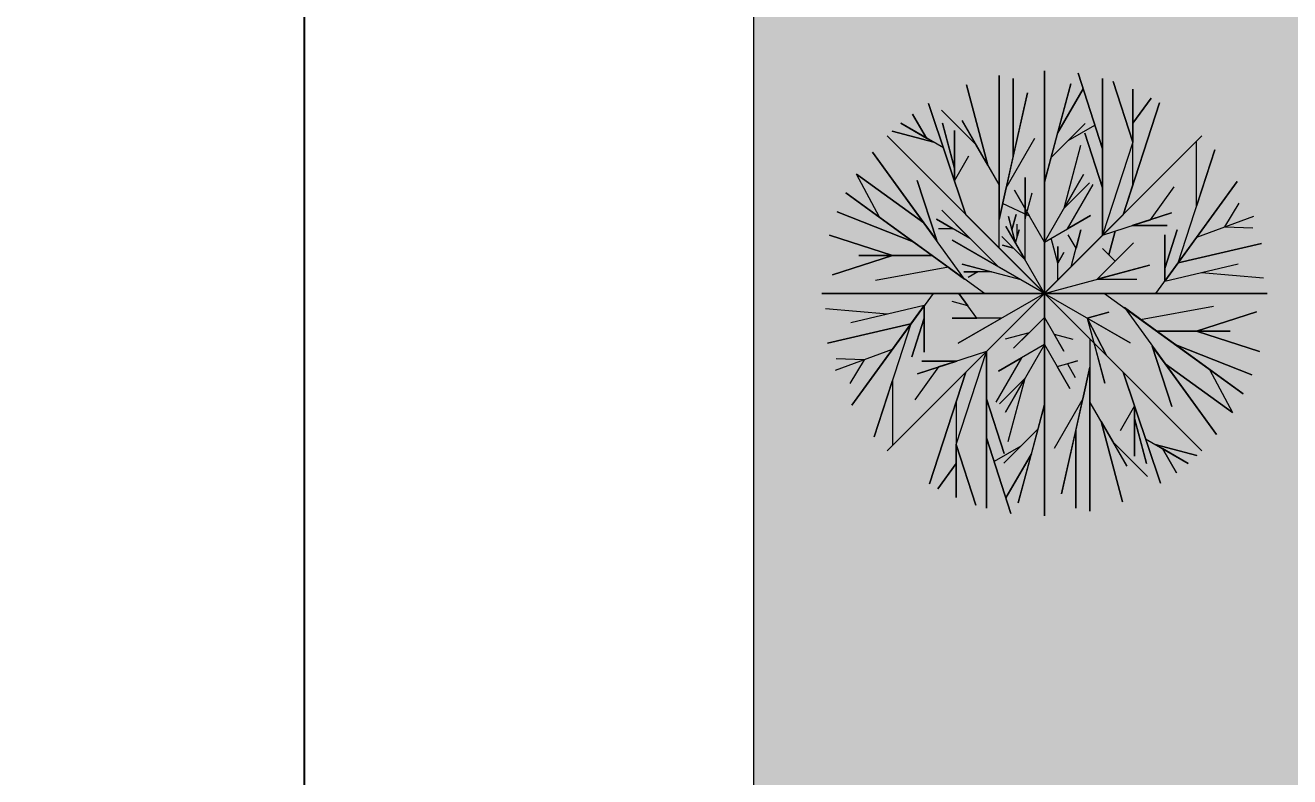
# Model space of a CAD drawing. Header units: millimetres. Extents: x 0 to 241, y -16 to 86.
# Drawn here: x 189.204 to 193.19, y 8.905 to 11.275 of the extents above; entities that cross this region are included whole.
import ezdxf

# ---------------------------------------------------------------- set-up
doc = ezdxf.new("R2010")
doc.units = ezdxf.units.MM
for name, color, linetype, lineweight in [('Warstwa1', 92, 'Continuous', 15), ('Warstwa2', 30, 'Continuous', 15), ('Warstwa3', 7, 'Continuous', 15), ('Warstwa4', 91, 'Continuous', 20)]:
    doc.layers.add(name, color=color, linetype=linetype, lineweight=lineweight)
doc.styles.get("Standard").update_dxf_attribs({"font": 'arial.ttf'})
doc.dimstyles.new('Kopia ISO-25', dxfattribs={"dimtxt": 0.5, "dimasz": 0.5, "dimexe": 0.3, "dimexo": 0, "dimgap": 0.3, "dimtad": 1, "dimdec": 0, "dimtxsty": 'Standard', "dimcen": 2.5, "dimadec": 0, "dimazin": 0, "dimtfac": 1, "dimtdec": 0, "dimtmove": 0, "dimatfit": 3, "dimfxl": 1, "dimarcsym": 0})

# ---------------------------------------------------------------- blocks, each defined once
blk = doc.blocks.new('*D13')
at = {"layer": 'Defpoints', "color": 0, "transparency": 16777216}
for p in [(191.5, 27.2), (190.0829, -14.2), (191.5, -14.2)]:
    blk.add_point(p, dxfattribs=at)
at = {"layer": 'Warstwa3', "color": 0, "lineweight": -2, "transparency": 16777216}
for p, q in [((191.5, 27.2), (189.7829, 27.2)), ((190.0829, 26.7), (190.0829, -13.7)), ((191.5, -14.2), (189.7829, -14.2))]:
    blk.add_line(p, q, dxfattribs=at)
at = {"layer": 'Warstwa3', "color": 0, "transparency": 16777216}
for points in [[(189.9996, 26.7), (190.1663, 26.7), (190.0829, 27.2)], [(189.9996, -13.7), (190.1663, -13.7), (190.0829, -14.2)]]:
    blk.add_solid(points, dxfattribs=at)
at = {"layer": 'Warstwa3', "color": 0, "transparency": 16777216, "insert": (189.5319, 6.5), "char_height": 0.5, "attachment_point": 5, "rotation": 90}
blk.add_mtext('41', dxfattribs=at)

msp = doc.modelspace()

# ---------------------------------------------------------------- hatches: boundary and pattern name
at = {"layer": 'Warstwa4'}
h = msp.add_hatch(color=256, dxfattribs=at)
h.set_gradient(color1=(127, 255, 127), color2=(127, 255, 127), tint=1)
h.paths.add_polyline_path([(191.5, -14.2), (218.35, -14.2), (218.35, 26.2), (199.596, 26.887), (199.596, 26.817), (199.596, 26.1232), (206.7291, 25.763), (206.7291, 24.2463), (216.65, 23.8873), (216.65, -12.4), (214.3, -12.4), (193.6, -12.4), (193.5, -12.4), (193.5, 27.1103), (191.5, 27.1835)])

# ---------------------------------------------------------------- linework, layer by layer
at = {"layer": 'Warstwa1'}
for p, q in [((192.4166, 9.7272), (192.4166, 11.1312)), ((192.4166, 11.1312), (192.4166, 10.4292)), ((192.4166, 10.4292), (192.4166, 11.1312)), ((192.4166, 11.1312), (192.4166, 9.7272)), ((192.5999, 10.8849), (192.5224, 11.1232)), ((192.5224, 11.1232), (192.5999, 10.8849)), ((192.2383, 10.8339), (192.1705, 11.0867)), ((192.1705, 11.0867), (192.2383, 10.8339)), ((192.2734, 10.5724), (192.2734, 11.1165)), ((192.2734, 11.1165), (192.2734, 10.773)), ((192.3183, 10.8621), (192.3183, 11.1069)), ((192.3183, 11.1069), (192.3183, 10.8621)), ((192.4166, 10.7802), (192.4995, 11.0896)), ((192.4995, 11.0896), (192.4581, 10.9349)), ((192.5999, 10.8849), (192.5999, 11.1069)), ((192.5999, 11.1069), (192.5999, 10.7622)), ((192.6953, 10.9063), (192.6334, 11.0969)), ((192.6334, 11.0969), (192.6953, 10.9063)), ((192.2734, 10.6623), (192.3631, 11.0618)), ((192.3631, 11.0618), (192.3183, 10.8621)), ((192.4581, 10.9349), (192.5384, 11.074)), ((192.5384, 11.074), (192.4581, 10.9349)), ((192.6953, 10.9658), (192.6953, 11.0735)), ((192.6953, 11.0735), (192.6953, 10.9063)), ((192.6953, 10.9658), (192.7532, 11.0453)), ((192.7532, 11.0453), (192.6953, 10.9658)), ((192.1685, 10.6774), (192.0512, 11.0282)), ((192.0512, 11.0282), (192.1685, 10.6774)), ((192.2006, 10.8991), (192.0924, 11.0073)), ((192.6648, 10.6774), (192.7795, 11.0302)), ((192.7795, 11.0302), (192.6648, 10.6774)), ((192.0978, 10.8886), (191.9639, 10.9657)), ((191.9639, 10.9657), (192.0446, 10.9191)), ((192.0446, 10.9191), (192.0009, 10.9949)), ((192.0009, 10.9949), (192.0446, 10.9191)), ((192.1328, 10.8237), (192.0948, 10.9655)), ((192.0948, 10.9655), (192.1138, 10.8946)), ((192.2734, 10.773), (192.157, 10.9746)), ((192.157, 10.9746), (192.2383, 10.8339)), ((192.4374, 10.8576), (192.545, 10.9652)), ((192.545, 10.9652), (192.4912, 10.9114)), ((192.6953, 10.7713), (192.6953, 10.9658)), ((192.4166, 10.4292), (191.9203, 10.9256)), ((191.9203, 10.9256), (192.913, 9.9329)), ((191.9203, 9.9329), (192.913, 10.9256)), ((192.068, 10.9056), (191.9361, 10.9409)), ((191.9361, 10.9409), (192.068, 10.9056)), ((192.1328, 10.784), (192.1328, 10.9427)), ((192.1328, 10.9427), (192.1328, 10.784)), ((192.4581, 10.9349), (192.4166, 10.7802)), ((192.4166, 10.4292), (192.913, 10.9256)), ((192.4912, 10.9114), (192.5754, 10.96)), ((192.5999, 10.7622), (192.5439, 10.9344)), ((192.5439, 10.9344), (192.5999, 10.7622)), ((192.0446, 10.9191), (192.068, 10.9056)), ((192.1138, 10.8946), (192.1328, 10.8237)), ((192.2383, 10.8339), (192.2006, 10.8991)), ((192.2959, 10.7622), (192.3862, 10.9186)), ((192.4783, 10.6977), (192.5317, 10.8971)), ((192.6953, 10.9063), (192.5999, 10.6125)), ((192.5999, 10.6125), (192.5999, 10.8849)), ((192.8378, 10.5257), (192.9534, 10.8817)), ((192.8956, 10.7037), (192.8956, 10.9082)), ((192.9534, 10.8817), (192.8956, 10.7037)), ((192.1648, 10.4744), (191.874, 10.8746)), ((191.874, 10.8746), (192.0364, 10.6512)), ((192.1328, 10.784), (192.1328, 10.8633)), ((192.1328, 10.8633), (192.1328, 10.8237)), ((192.1328, 10.784), (192.1784, 10.863)), ((192.3183, 10.8621), (192.2734, 10.6623)), ((192.4166, 10.7802), (192.4374, 10.8576)), ((192.0364, 10.6512), (191.824, 10.8055)), ((191.824, 10.8055), (192.0364, 10.6512)), ((191.8968, 10.6691), (191.824, 10.8055)), ((192.1328, 10.8237), (192.1328, 10.784)), ((192.4166, 10.591), (192.5399, 10.8044)), ((192.5399, 10.8044), (192.4783, 10.6977)), ((192.0768, 10.5955), (192.015, 10.7857)), ((192.015, 10.7857), (192.0768, 10.5955)), ((192.1685, 10.6774), (192.1328, 10.784)), ((192.2734, 10.773), (192.2734, 10.6623)), ((192.2734, 10.6623), (192.2959, 10.7622)), ((192.3557, 10.5348), (192.3557, 10.7944)), ((192.3557, 10.7944), (192.3557, 10.6646)), ((192.4166, 10.7802), (192.4166, 10.591)), ((192.4783, 10.6977), (192.5587, 10.7782)), ((192.5587, 10.7782), (192.4783, 10.6977)), ((192.4892, 10.6329), (192.57, 10.7728)), ((192.5999, 10.7622), (192.5999, 10.6125)), ((192.6648, 10.6774), (192.6953, 10.7713)), ((192.7503, 10.6613), (192.8257, 10.7651)), ((192.7676, 10.4292), (193.0237, 10.7817)), ((193.0237, 10.7817), (192.8957, 10.6055)), ((192.227, 10.4292), (191.7904, 10.7464)), ((191.7904, 10.7464), (192.0031, 10.5918)), ((192.4166, 10.591), (192.3219, 10.7551)), ((192.3219, 10.7551), (192.3693, 10.6731)), ((192.3557, 10.6646), (192.3776, 10.7463)), ((192.0031, 10.5918), (191.7633, 10.6861)), ((191.7633, 10.6861), (192.0031, 10.5918)), ((192.2712, 10.5132), (192.0925, 10.6919)), ((192.0925, 10.6919), (192.1818, 10.6026)), ((192.3693, 10.6731), (192.2847, 10.7123)), ((192.5999, 10.6125), (192.8166, 10.6829)), ((192.8166, 10.6829), (192.6935, 10.6429)), ((192.9856, 10.6386), (193.0299, 10.7134)), ((192.0364, 10.6512), (192.0768, 10.5955)), ((192.1818, 10.6026), (192.0763, 10.6635)), ((192.0763, 10.6635), (192.1291, 10.633)), ((192.1685, 10.6774), (192.1685, 10.6774)), ((192.1685, 10.6774), (192.2734, 10.5724)), ((192.3252, 10.5875), (192.3027, 10.6716)), ((192.3027, 10.6716), (192.314, 10.6296)), ((192.314, 10.6296), (192.3271, 10.6784)), ((192.3271, 10.6784), (192.314, 10.6296)), ((192.3308, 10.6084), (192.3308, 10.647)), ((192.6648, 10.6774), (192.4166, 10.4292)), ((192.4166, 10.591), (192.5619, 10.6749)), ((192.5619, 10.6749), (192.4892, 10.6329)), ((192.6935, 10.6429), (192.7503, 10.6613)), ((192.6935, 10.6429), (192.8036, 10.6429)), ((192.8036, 10.6429), (192.6935, 10.6429)), ((193.0755, 10.6716), (192.8957, 10.6055)), ((193.0755, 10.6716), (192.8957, 10.6055)), ((193.0755, 10.6716), (193.0755, 10.6716)), ((193.0755, 10.6716), (193.0755, 10.6716)), ((193.0755, 10.6716), (193.0755, 10.6716)), ((193.0755, 10.6716), (193.0755, 10.6716)), ((193.0755, 10.6716), (193.0755, 10.6716)), ((193.0755, 10.6716), (193.0755, 10.6716)), ((191.937, 10.5483), (191.739, 10.6127)), ((191.739, 10.6127), (191.937, 10.5483)), ((192.1291, 10.633), (192.082, 10.633)), ((192.3557, 10.5348), (192.282, 10.6085)), ((192.282, 10.6085), (192.3188, 10.5716)), ((192.4166, 10.4292), (192.2948, 10.6403)), ((192.2948, 10.6403), (192.3557, 10.5348)), ((192.314, 10.6296), (192.3252, 10.5875)), ((192.3252, 10.5875), (192.3364, 10.6293)), ((192.3364, 10.6293), (192.3308, 10.6084)), ((192.4585, 10.5242), (192.4374, 10.603)), ((192.516, 10.5714), (192.4917, 10.6135)), ((192.5003, 10.5129), (192.5317, 10.6298)), ((192.5317, 10.6298), (192.516, 10.5714)), ((192.6197, 10.5507), (192.6397, 10.6254)), ((192.6397, 10.6254), (192.6197, 10.5507)), ((192.7957, 10.508), (192.8352, 10.6298)), ((192.8352, 10.6298), (192.7957, 10.508)), ((192.7957, 10.4678), (192.7957, 10.6142)), ((192.7957, 10.6142), (192.7957, 10.508)), ((192.8957, 10.6055), (192.8378, 10.5257)), ((192.8957, 10.6055), (192.8957, 10.6055)), ((192.8957, 10.6055), (192.8957, 10.6055)), ((192.8957, 10.6055), (192.8957, 10.6055)), ((192.9856, 10.6386), (192.9856, 10.6386)), ((192.9856, 10.6386), (193.0737, 10.6354)), ((192.0031, 10.5918), (192.063, 10.5483)), ((192.4166, 10.4292), (192.1257, 10.5972)), ((192.1257, 10.5972), (192.2712, 10.5132)), ((192.3188, 10.5716), (192.2839, 10.581)), ((192.2839, 10.581), (192.3188, 10.5716)), ((192.4585, 10.4711), (192.4585, 10.5773)), ((192.4585, 10.5773), (192.4585, 10.5242)), ((192.5822, 10.4736), (192.6968, 10.5882)), ((192.6395, 10.5309), (192.5999, 10.5705)), ((192.5999, 10.5705), (192.6197, 10.5507)), ((192.6968, 10.5882), (192.6395, 10.5309)), ((192.8378, 10.5257), (193.1009, 10.586)), ((193.1009, 10.586), (192.8378, 10.5257)), ((191.937, 10.5483), (191.7488, 10.4872)), ((191.7488, 10.4872), (191.937, 10.5483)), ((192.063, 10.5483), (191.831, 10.5483)), ((191.831, 10.5483), (191.937, 10.5483)), ((191.937, 10.5483), (192.063, 10.5483)), ((192.063, 10.5483), (192.1648, 10.4744)), ((192.4585, 10.5242), (192.478, 10.558)), ((192.478, 10.558), (192.4585, 10.5242)), ((192.8378, 10.5257), (192.7957, 10.4678)), ((192.1139, 10.5114), (191.8842, 10.4696)), ((192.3432, 10.4716), (192.1567, 10.5216)), ((192.1567, 10.5216), (192.25, 10.4966)), ((192.25, 10.4966), (192.1621, 10.4966)), ((192.1621, 10.4966), (192.206, 10.4966)), ((192.206, 10.4966), (192.1765, 10.4796)), ((192.2712, 10.5132), (192.3432, 10.4716)), ((192.4166, 10.4292), (192.7478, 10.518)), ((192.4166, 10.4292), (192.5003, 10.5129)), ((192.7478, 10.518), (192.5822, 10.4736)), ((192.7957, 10.4678), (193.0276, 10.5225)), ((192.7957, 10.508), (192.7957, 10.4678)), ((192.9116, 10.4952), (193.1065, 10.4777)), ((192.5822, 10.4736), (192.7075, 10.4736)), ((192.4166, 10.4292), (191.7146, 10.4292)), ((191.7146, 10.4292), (193.1186, 10.4292)), ((192.2682, 10.4292), (191.7146, 10.4292)), ((192.0656, 10.4292), (191.8096, 10.0768)), ((192.4166, 10.4292), (191.9203, 9.9329)), ((192.0656, 10.4292), (192.2682, 10.4292)), ((192.0656, 10.4292), (192.227, 10.4292)), ((192.1747, 10.39), (192.1256, 10.4031)), ((192.4166, 10.4292), (192.1446, 10.2722)), ((192.2031, 10.3507), (192.1463, 10.4292)), ((192.1463, 10.4292), (192.1747, 10.39)), ((192.1685, 10.181), (192.4166, 10.4292)), ((192.4166, 10.4292), (192.4166, 9.7272)), ((193.1186, 10.4292), (192.4166, 10.4292)), ((192.913, 9.9329), (192.4166, 10.4292)), ((192.4166, 9.7272), (192.4166, 10.4292)), ((192.4166, 10.4292), (193.1186, 10.4292)), ((192.4166, 10.4292), (192.913, 9.9329)), ((192.4166, 10.4292), (192.6866, 10.2734)), ((192.7676, 10.4292), (192.5651, 10.4292)), ((192.5651, 10.4292), (193.1186, 10.4292)), ((192.7676, 10.4292), (192.6063, 10.4292)), ((192.6063, 10.4292), (193.0429, 10.1121)), ((191.9216, 10.3633), (191.7268, 10.3808)), ((192.0376, 10.3907), (191.8057, 10.336)), ((191.9955, 10.3327), (192.0376, 10.3907)), ((192.0376, 10.3907), (192.0376, 10.2442)), ((192.0376, 10.3505), (192.0376, 10.3907)), ((192.5516, 10.3513), (192.6191, 10.3694)), ((192.6191, 10.3694), (192.5516, 10.3513)), ((192.7703, 10.3102), (192.6685, 10.3841)), ((192.6685, 10.3841), (192.9593, 9.9839)), ((192.7194, 10.3471), (192.9491, 10.3888)), ((192.8963, 10.3102), (193.0845, 10.3713)), ((193.0845, 10.3713), (192.8963, 10.3102)), ((191.9955, 10.3327), (191.7324, 10.2724)), ((191.7324, 10.2724), (191.9955, 10.3327)), ((191.9955, 10.3327), (191.8799, 9.9768)), ((191.9376, 10.253), (191.9955, 10.3327)), ((192.0376, 10.3505), (191.9981, 10.2287)), ((191.9981, 10.2287), (192.0376, 10.3505)), ((192.0376, 10.2442), (192.0376, 10.3505)), ((192.2806, 10.3507), (192.1256, 10.3507)), ((192.1256, 10.3507), (192.2031, 10.3507)), ((192.1446, 10.2722), (192.2806, 10.3507)), ((192.4166, 10.3535), (192.3192, 10.256)), ((192.4166, 10.3535), (192.478, 10.2472)), ((192.6866, 10.2734), (192.5516, 10.3513)), ((192.5516, 10.3513), (192.6123, 10.2335)), ((192.6123, 10.2335), (192.5516, 10.3513)), ((192.5516, 10.3513), (192.6066, 10.1462)), ((192.3679, 10.3048), (192.2926, 10.2846)), ((192.3192, 10.256), (192.3679, 10.3048)), ((192.478, 10.2472), (192.4473, 10.3004)), ((192.4473, 10.3004), (192.5063, 10.2846)), ((192.6648, 10.181), (192.5599, 10.286)), ((192.5599, 10.286), (192.5599, 9.742)), ((192.8302, 10.2666), (192.7703, 10.3102)), ((192.7703, 10.3102), (193.0023, 10.3102)), ((192.8963, 10.3102), (192.7703, 10.3102)), ((193.0023, 10.3102), (192.8963, 10.3102)), ((192.8963, 10.3102), (193.0943, 10.2458)), ((193.0943, 10.2458), (192.8963, 10.3102)), ((191.7578, 10.1869), (191.9376, 10.253)), ((191.7578, 10.1869), (191.9376, 10.253)), ((191.8096, 10.0768), (191.9376, 10.253)), ((191.9376, 10.253), (191.9376, 10.253)), ((191.9376, 10.253), (191.9376, 10.253)), ((191.9376, 10.253), (191.9376, 10.253)), ((192.2334, 10.246), (192.0167, 10.1756)), ((192.138, 9.9522), (192.2334, 10.246)), ((192.2334, 10.246), (192.2334, 9.9736)), ((192.2334, 10.0963), (192.2334, 10.246)), ((192.4166, 10.2675), (192.2714, 10.1836)), ((192.4166, 10.2675), (192.2934, 10.0541)), ((192.4166, 10.0782), (192.4166, 10.2675)), ((192.4166, 10.2675), (192.4962, 10.1296)), ((192.6066, 10.1462), (192.5791, 10.2488)), ((192.7969, 10.2073), (192.7565, 10.263)), ((192.7565, 10.263), (192.8183, 10.0728)), ((192.8183, 10.0728), (192.7565, 10.263)), ((193.0429, 10.1121), (192.8302, 10.2666)), ((192.8302, 10.2666), (193.0699, 10.1723)), ((193.0699, 10.1723), (192.8302, 10.2666)), ((191.8477, 10.2199), (191.7596, 10.2231)), ((191.8477, 10.2199), (191.8034, 10.1451)), ((191.8477, 10.2199), (191.8477, 10.2199)), ((192.0167, 10.1756), (192.1398, 10.2156)), ((192.1398, 10.2156), (192.0297, 10.2156)), ((192.0297, 10.2156), (192.1398, 10.2156)), ((192.1398, 10.2156), (192.083, 10.1971)), ((192.344, 10.2255), (192.2633, 10.0857)), ((192.2714, 10.1836), (192.344, 10.2255)), ((192.4564, 10.1985), (192.5211, 10.2159)), ((192.5211, 10.2159), (192.4888, 10.2072)), ((192.4888, 10.2072), (192.5137, 10.1641)), ((192.9593, 9.9839), (192.7969, 10.2073)), ((192.7969, 10.2073), (193.0093, 10.053)), ((193.0093, 10.053), (192.7969, 10.2073)), ((191.7578, 10.1869), (191.7578, 10.1869)), ((191.7578, 10.1869), (191.7578, 10.1869)), ((191.7578, 10.1869), (191.7578, 10.1869)), ((191.7578, 10.1869), (191.7578, 10.1869)), ((191.7578, 10.1869), (191.7578, 10.1869)), ((191.7578, 10.1869), (191.7578, 10.1869)), ((192.083, 10.1971), (192.0076, 10.0934)), ((192.1685, 10.181), (192.0538, 9.8283)), ((192.0538, 9.8283), (192.1685, 10.181)), ((192.1685, 10.181), (192.138, 10.0872)), ((192.4962, 10.1296), (192.4564, 10.1985)), ((192.5599, 10.1961), (192.4702, 9.7967)), ((192.515, 9.9964), (192.5599, 10.1961)), ((192.5599, 10.1961), (192.5374, 10.0963)), ((192.5599, 10.0855), (192.5599, 10.1961)), ((192.6648, 10.181), (192.7821, 9.8303)), ((192.7821, 9.8303), (192.6648, 10.181)), ((192.6648, 10.181), (192.6648, 10.181)), ((192.6648, 10.181), (192.7005, 10.0745)), ((192.9365, 10.1893), (193.0093, 10.053)), ((191.8799, 9.9768), (191.9377, 10.1548)), ((191.9377, 10.1548), (191.9377, 9.9503)), ((192.355, 10.1608), (192.2746, 10.0803)), ((192.2746, 10.0803), (192.355, 10.1608)), ((192.2934, 10.0541), (192.355, 10.1608)), ((192.355, 10.1608), (192.3016, 9.9614)), ((192.138, 10.0872), (192.138, 9.8927)), ((192.2334, 9.7516), (192.2334, 10.0963)), ((192.2334, 10.0963), (192.2894, 9.9241)), ((192.2894, 9.9241), (192.2334, 10.0963)), ((192.5374, 10.0963), (192.4471, 9.9399)), ((192.5599, 9.742), (192.5599, 10.0855)), ((192.5599, 10.0855), (192.6762, 9.8839)), ((192.4166, 10.0782), (192.3338, 9.7689)), ((192.3752, 9.9236), (192.4166, 10.0782)), ((192.4166, 10.0782), (192.3959, 10.0009)), ((192.7005, 10.0745), (192.6549, 9.9955)), ((192.7005, 10.0745), (192.7005, 9.9158)), ((192.7005, 9.9158), (192.7005, 10.0745)), ((192.7005, 10.0745), (192.7005, 9.9951)), ((192.7005, 10.0348), (192.7005, 10.0745)), ((192.6762, 9.8839), (192.595, 10.0246)), ((192.595, 10.0246), (192.6628, 9.7718)), ((192.6628, 9.7718), (192.595, 10.0246)), ((192.595, 10.0246), (192.6327, 9.9594)), ((192.7005, 9.9951), (192.7005, 10.0348)), ((192.7005, 10.0348), (192.7385, 9.893)), ((192.7195, 9.9639), (192.7005, 10.0348)), ((192.2334, 9.9736), (192.3109, 9.7353)), ((192.3109, 9.7353), (192.2334, 9.9736)), ((192.2334, 9.9736), (192.2334, 9.7516)), ((192.3959, 10.0009), (192.2883, 9.8932)), ((192.4702, 9.7967), (192.515, 9.9964)), ((192.515, 9.9964), (192.515, 9.7515)), ((192.515, 9.7515), (192.515, 9.9964)), ((192.7354, 9.9699), (192.8694, 9.8928)), ((192.138, 9.7849), (192.138, 9.9522)), ((192.138, 9.9522), (192.1999, 9.7615)), ((192.1999, 9.7615), (192.138, 9.9522)), ((192.3421, 9.9471), (192.2579, 9.8984)), ((192.2883, 9.8932), (192.3421, 9.9471)), ((192.6327, 9.9594), (192.7409, 9.8512)), ((192.7385, 9.893), (192.7195, 9.9639)), ((192.7887, 9.9394), (192.7653, 9.9529)), ((192.7653, 9.9529), (192.8972, 9.9175)), ((192.8972, 9.9175), (192.7653, 9.9529)), ((192.8694, 9.8928), (192.7887, 9.9394)), ((192.7887, 9.9394), (192.8324, 9.8636)), ((192.8324, 9.8636), (192.7887, 9.9394)), ((192.138, 9.8927), (192.0801, 9.8132)), ((192.0801, 9.8132), (192.138, 9.8927)), ((192.138, 9.8927), (192.138, 9.7849)), ((192.3752, 9.9236), (192.2949, 9.7845)), ((192.2949, 9.7845), (192.3752, 9.9236)), ((192.3338, 9.7689), (192.3752, 9.9236))]:
    msp.add_line(p, q, dxfattribs=at)
at = {"layer": 'Warstwa2'}
msp.add_line((191.5, -14.2), (191.5, 27.2), dxfattribs=at)

# ---------------------------------------------------------------- dimensions: what is measured, and where the dimension line sits
at = {"layer": 'Warstwa3'}
dim = msp.add_linear_dim(base=(190.0829, -14.2), p1=(191.5, 27.2), p2=(191.5, -14.2), angle=90, dimstyle='Kopia ISO-25', dxfattribs=at)
dim.commit()
dim.dimension.update_dxf_attribs({"geometry": '*D13', "text_midpoint": (189.5319, 6.5)})

doc.saveas('drawing.dxf')
